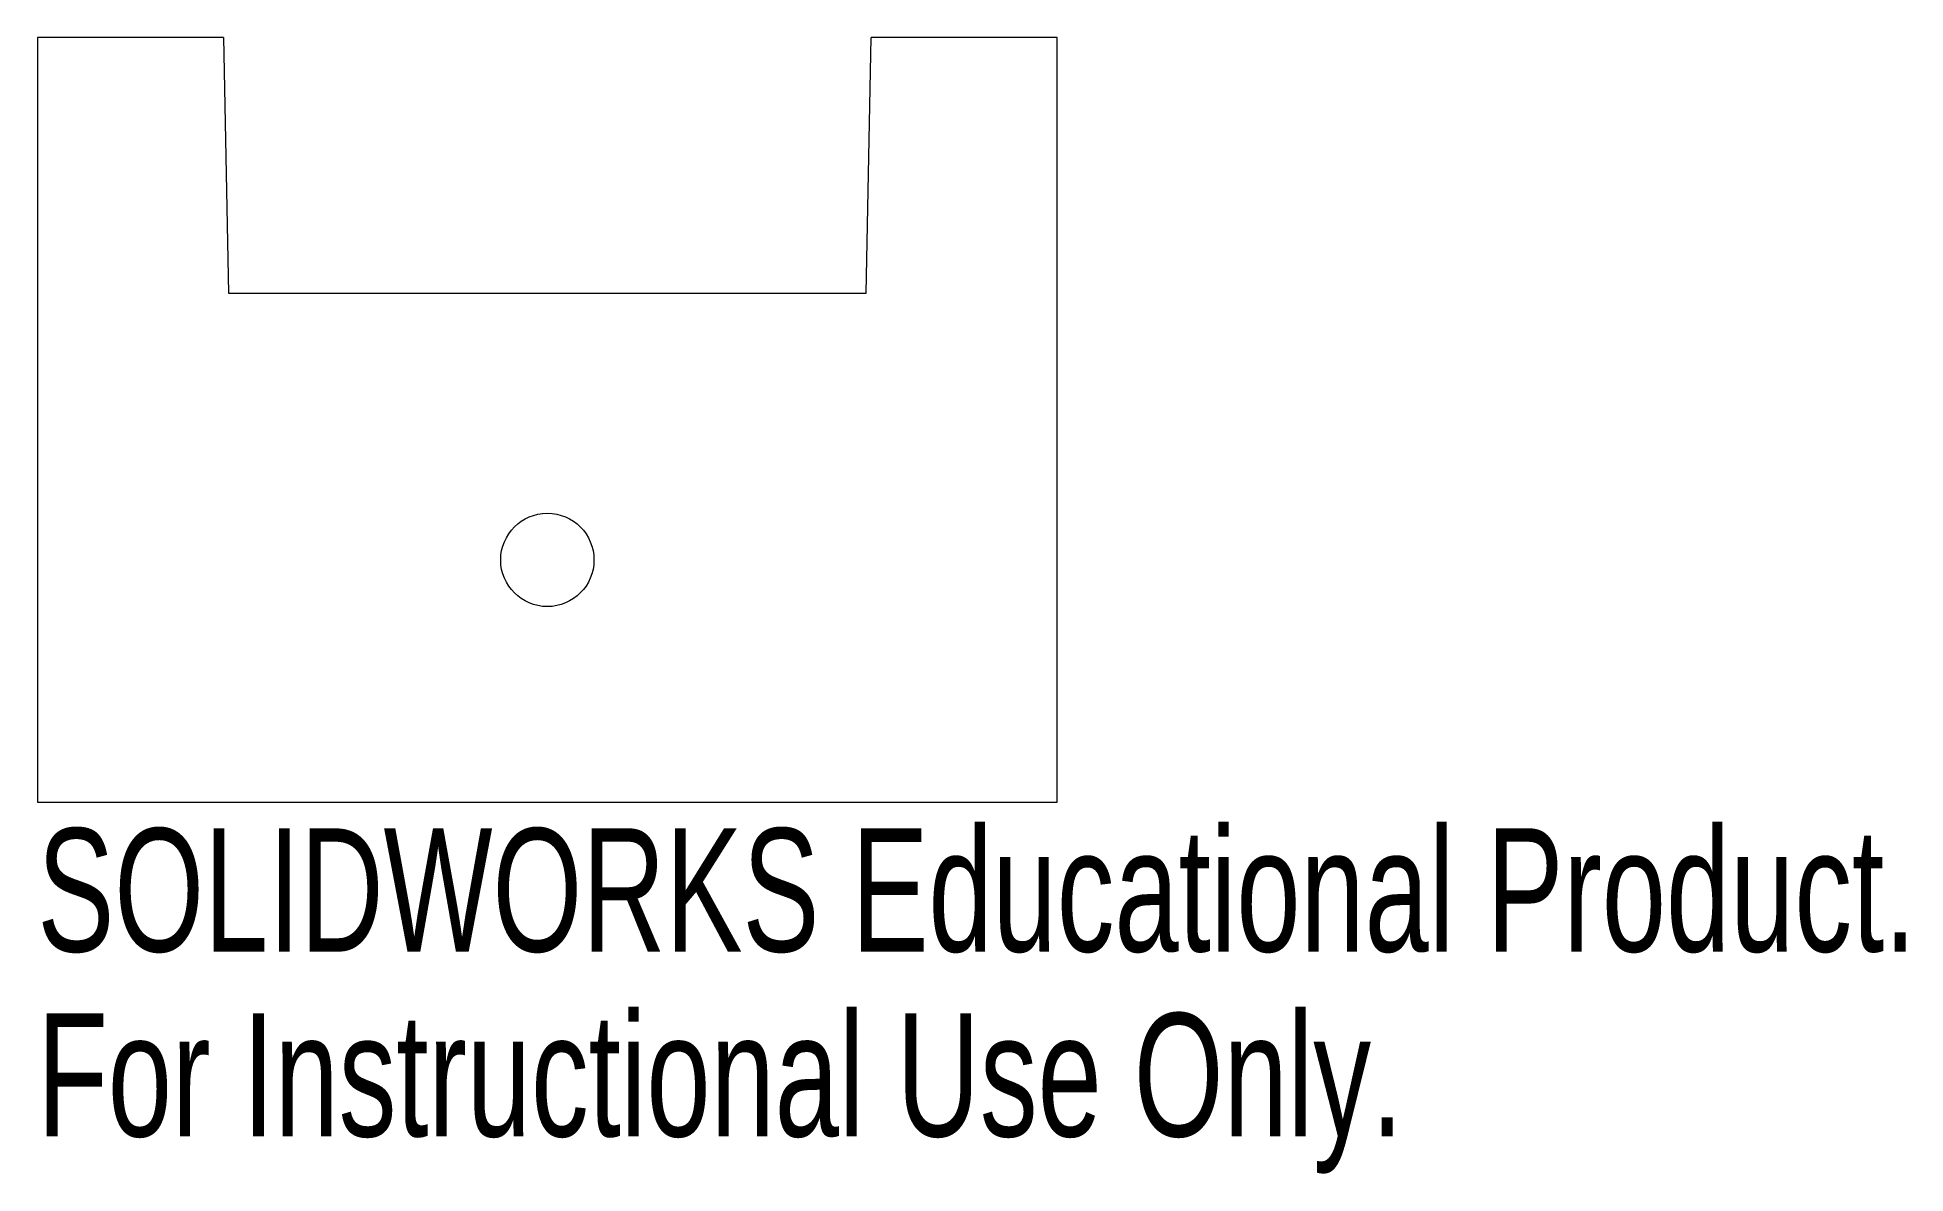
# Model space of a CAD drawing. Header units: millimetres. Extents: x -20 to 53.3, y -29.6 to 15.
import ezdxf

# ---------------------------------------------------------------- set-up
doc = ezdxf.new("R2010")
doc.units = ezdxf.units.MM
doc.styles.add('SLDTEXTSTYLE0', font='TXT', dxfattribs={"width": 0.7})

msp = doc.modelspace()

# ---------------------------------------------------------------- linework, layer by layer
at = {"color": 7, "linetype": 'Continuous', "lineweight": 15}
for p, q in [((-12.7, 15), (-20, 15)), ((-20, 15), (-20, -15)), ((-12.7, 15), (-12.5, 4.97)), ((12.5, 4.97), (12.7, 15)), ((20, 15), (12.7, 15)), ((20, -15), (20, 15)), ((-12.5, 4.97), (12.5, 4.97)), ((-20, -15), (20, -15))]:
    msp.add_line(p, q, dxfattribs=at)
msp.add_circle((0, -5.495), 1.829, dxfattribs=at)

# ---------------------------------------------------------------- texts
at = {"color": 7, "linetype": 'Continuous', "char_height": 4.83362, "attachment_point": 1, "style": 'SLDTEXTSTYLE0'}
for s, insert in [('SOLIDWORKS Educational Product.', (-20, -16.02)), ('For Instructional Use Only.', (-20, -23.27))]:
    msp.add_mtext(s, dxfattribs=dict(at, insert=insert))

doc.saveas('drawing.dxf')
